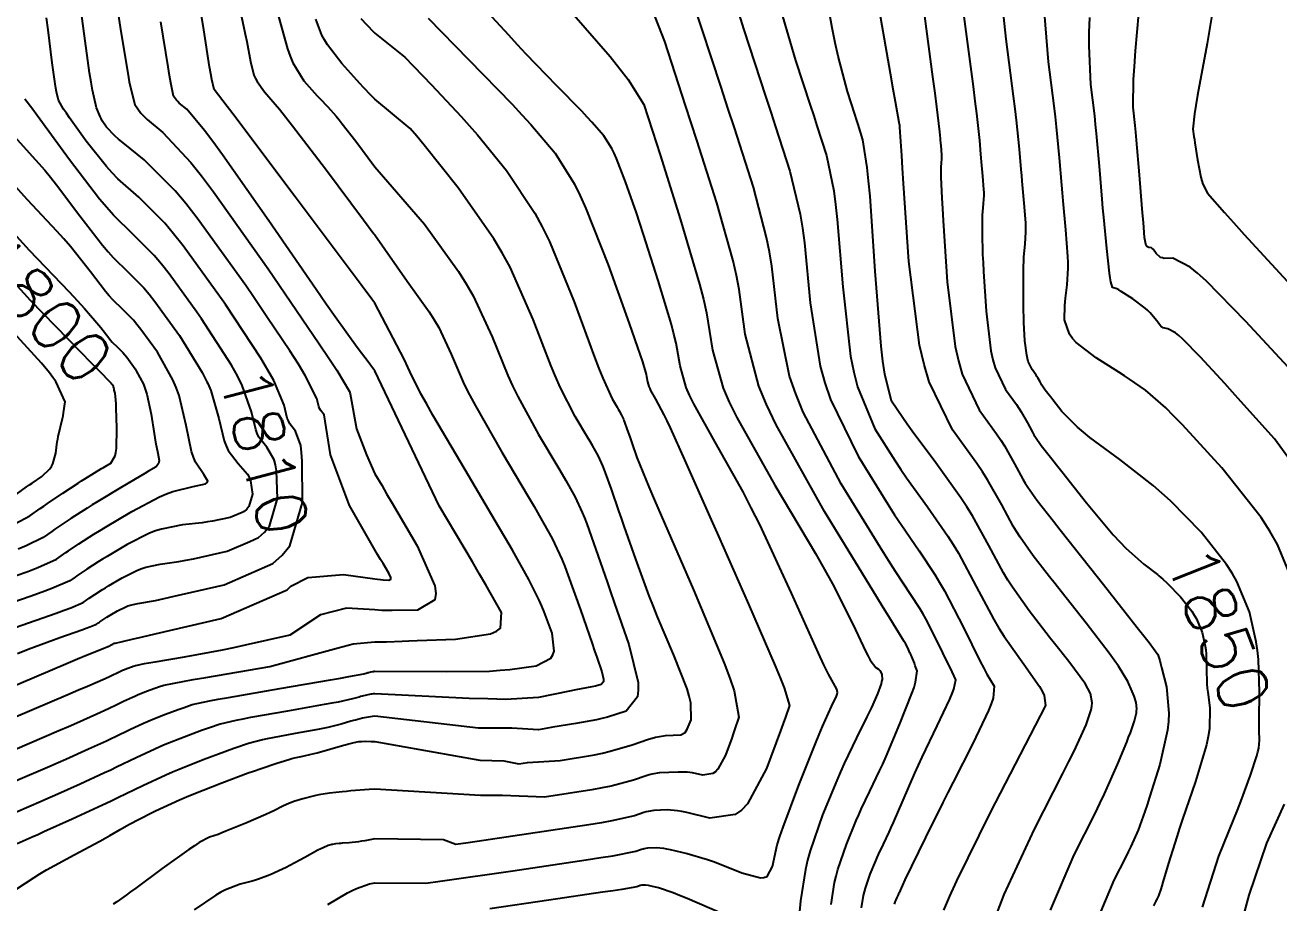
# Model space of a CAD drawing. Header units: metres. Extents: x 837476 to 838477, y 1189012 to 1191014.
# Drawn here: x 837973.4 to 838068.8, y 1189540.7 to 1189607.5 of the extents above; entities that cross this region are included whole.
import ezdxf

# ---------------------------------------------------------------- set-up
doc = ezdxf.new("R2010")
doc.units = ezdxf.units.M
doc.header["$LTSCALE"] = 0.3
doc.layers.add('COTAS 10', color=1, linetype='Continuous')
doc.layers.add('COTAS INT', color=252, linetype='Continuous')
doc.styles.get("Standard").update_dxf_attribs({"font": 'simplex.shx'})

msp = doc.modelspace()

# ---------------------------------------------------------------- linework, layer by layer
at = {"layer": 'COTAS 10'}
for points in [[(837989.424, 1189610.112), (837990.015, 1189607.41), (837990.143, 1189606.798), (837990.255, 1189606.243), (837990.531, 1189604.73), (837990.803, 1189603.687), (837990.914, 1189603.429), (837991.039, 1189603.185), (837991.618, 1189602.415), (837992.74, 1189601.101), (837993.207, 1189600.513), (837993.742, 1189599.829), (837996.242, 1189596.549), (837999.141, 1189592.677), (837999.928, 1189591.619), (838000, 1189591.522), (838002.455, 1189588.018), (838004.137, 1189585.684), (838004.518, 1189585.074), (838004.861, 1189584.478), (838005.795, 1189582.455), (838006.809, 1189580.143), (838007.204, 1189579.365), (838007.648, 1189578.527), (838009.662, 1189575.004), (838011.67, 1189571.616), (838012.109, 1189570.864), (838012.498, 1189570.192), (838013.483, 1189568.437), (838014.214, 1189566.854), (838014.442, 1189566.291), (838014.683, 1189565.674), (838015.646, 1189562.996), (838016.526, 1189560.43), (838016.714, 1189559.884), (838016.877, 1189559.409), (838017.265, 1189558.287), (838017.398, 1189557.74), (838017.401, 1189557.627), (838017.389, 1189557.531), (838017.223, 1189557.323), (838016.953, 1189557.236), (838016.875, 1189557.216), (838016.796, 1189557.197), (838016.498, 1189557.143), (838015.691, 1189556.993), (838015.291, 1189556.913), (838014.814, 1189556.818), (838012.45, 1189556.337), (838009.957, 1189556.189), (838008.586, 1189556.24), (838007.188, 1189556.256), (838000, 1189556.621), (837999.876, 1189556.607), (837999.78, 1189556.594), (837999.686, 1189556.579), (837999.372, 1189556.518), (837999.028, 1189556.433), (837998.916, 1189556.403), (837998.797, 1189556.371), (837998.306, 1189556.23), (837997.219, 1189555.992), (837996.725, 1189555.898), (837996.147, 1189555.792), (837993.359, 1189555.307), (837990.545, 1189554.81), (837989.95, 1189554.697), (837989.436, 1189554.594), (837988.243, 1189554.309), (837987.415, 1189554.027), (837987.13, 1189553.926), (837986.822, 1189553.814), (837985.505, 1189553.329), (837984.049, 1189552.753), (837983.652, 1189552.584), (837983.258, 1189552.411), (837981.855, 1189551.755), (837980.359, 1189551.032), (837979.906, 1189550.818), (837979.435, 1189550.597), (837977.594, 1189549.749), (837975.661, 1189548.879), (837975.133, 1189548.645), (837974.607, 1189548.414), (837972.734, 1189547.603)], [(838062.971, 1189540.387), (838064.202, 1189544.253), (838065.355, 1189547.077), (838065.627, 1189547.767), (838065.879, 1189548.416), (838066.616, 1189550.428), (838067.09, 1189551.899), (838067.175, 1189552.207), (838067.24, 1189552.473), (838067.311, 1189553.076), (838067.273, 1189553.835), (838067.27, 1189554.2), (838067.27, 1189554.631), (838067.299, 1189556.745), (838067.213, 1189559.233), (838067.141, 1189559.901), (838067.049, 1189560.559), (838066.54, 1189562.858), (838065.583, 1189565.148), (838065.208, 1189565.8), (838064.785, 1189566.46), (838062.858, 1189568.908), (838060.547, 1189571.276), (838060.296, 1189571.507), (838059.881, 1189571.885), (838059.204, 1189572.474), (838056.665, 1189574.433), (838054.403, 1189576.107), (838053.9, 1189576.516), (838053.45, 1189576.902), (838052.274, 1189578.1), (838051.576, 1189578.983), (838051.428, 1189579.17), (838051.3, 1189579.333), (838051.001, 1189579.714), (838050.838, 1189579.945), (838050.795, 1189580.013), (838050.753, 1189580.083), (838050.611, 1189580.347), (838050.435, 1189580.658), (838050.372, 1189580.756), (838050.303, 1189580.86), (838050.001, 1189581.278), (838049.708, 1189581.891), (838049.645, 1189582.118), (838049.589, 1189582.369), (838049.452, 1189583.48), (838049.381, 1189584.869), (838049.367, 1189585.294), (838049.355, 1189585.738), (838049.334, 1189587.49), (838049.352, 1189589.138), (838049.365, 1189589.517), (838049.382, 1189589.862), (838049.471, 1189590.828), (838049.528, 1189591.76), (838049.525, 1189592.083), (838049.514, 1189592.436), (838049.404, 1189593.945), (838049.248, 1189595.607), (838049.208, 1189596.055), (838049.17, 1189596.498), (838049.04, 1189598.055), (838048.813, 1189600.262), (838048.712, 1189601.115), (838048.595, 1189602.073), (838048.038, 1189606.405), (838047.557, 1189610.99)], [(837996.417, 1189540.583), (837997.918, 1189541.474), (837998.276, 1189541.658), (837998.609, 1189541.815), (837999.603, 1189542.157), (838000, 1189542.227), (838003.875, 1189542.202), (838004.96, 1189542.36), (838010.503, 1189543.157), (838016.082, 1189543.978), (838017.19, 1189544.151), (838018.108, 1189544.3), (838019.849, 1189544.643), (838020.297, 1189544.796), (838020.401, 1189544.827), (838020.497, 1189544.852), (838020.77, 1189544.897), (838021.422, 1189544.93), (838021.959, 1189544.867), (838022.193, 1189544.822), (838022.464, 1189544.765), (838023.751, 1189544.46), (838025.32, 1189544.002), (838025.769, 1189543.85), (838026.223, 1189543.685), (838027.915, 1189542.997), (838029.327, 1189542.608), (838029.605, 1189542.632), (838029.834, 1189542.713), (838030.253, 1189543.482), (838030.619, 1189545.125), (838030.815, 1189545.757), (838031.052, 1189546.466), (838032.247, 1189549.666), (838033.52, 1189552.834), (838033.806, 1189553.523), (838034.063, 1189554.13), (838034.75, 1189555.64), (838035.115, 1189556.438), (838035.168, 1189556.595), (838035.201, 1189556.725), (838035.146, 1189556.964), (838034.502, 1189558.122), (838034.163, 1189558.831), (838033.754, 1189559.708), (838031.694, 1189564.279), (838029.276, 1189569.488), (838028.64, 1189570.768), (838028.019, 1189571.977), (838025.9, 1189575.759), (838024.258, 1189578.669), (838023.938, 1189579.33), (838023.676, 1189579.927), (838023.219, 1189581.561), (838022.918, 1189583.301), (838022.755, 1189583.966), (838022.558, 1189584.71), (838021.561, 1189588.061), (838020.436, 1189591.566), (838020.159, 1189592.409), (838019.896, 1189593.195), (838019.073, 1189595.573), (838018.378, 1189597.336), (838018.195, 1189597.735), (838018.018, 1189598.095), (838017.415, 1189599.073), (838016.516, 1189600.101), (838016.152, 1189600.492), (838015.738, 1189600.929), (838013.829, 1189602.894), (838011.523, 1189605.284), (838010.86, 1189605.989), (838010.185, 1189606.714), (838007.659, 1189609.489)], [(838030.881, 1189608.594), (838032.011, 1189604.782), (838033.121, 1189601.397), (838033.385, 1189600.586), (838033.63, 1189599.831), (838034.356, 1189597.563), (838034.914, 1189594.869), (838035.052, 1189593.845), (838035.183, 1189592.7), (838035.599, 1189587.563), (838036.198, 1189582.305), (838036.444, 1189581.084), (838036.726, 1189579.966), (838038.036, 1189576.775), (838039.587, 1189574.328), (838040.022, 1189573.679), (838040.458, 1189573.041), (838042.05, 1189570.841), (838043.595, 1189568.619), (838044, 1189567.969), (838044.397, 1189567.303), (838045.75, 1189564.77), (838047.09, 1189562.263), (838047.478, 1189561.614), (838047.874, 1189560.983), (838049.364, 1189558.865), (838050.555, 1189557.173), (838050.762, 1189556.811), (838050.916, 1189556.495), (838051.027, 1189555.736), (838050.239, 1189554.206), (838046.82, 1189547.575), (838044.253, 1189542.388), (838043.716, 1189541.215), (838043.254, 1189540.156)], [(837972.813, 1189559.686), (837973.616, 1189560.001), (837976.043, 1189560.896), (837977.72, 1189561.478), (837978.051, 1189561.597), (837978.324, 1189561.698), (837978.826, 1189561.911), (837978.973, 1189562.018), (837979.023, 1189562.052), (837979.076, 1189562.089), (837979.297, 1189562.237), (837979.618, 1189562.442), (837979.735, 1189562.513), (837979.863, 1189562.591), (837980.425, 1189562.927), (837981.051, 1189563.24), (837981.219, 1189563.304), (837981.385, 1189563.358), (837981.968, 1189563.473), (837983.322, 1189563.723), (837983.974, 1189563.863), (837984.746, 1189564.034), (837988.536, 1189564.905), (837992.233, 1189566.516), (837992.947, 1189567.153), (837993.526, 1189567.873), (837994.498, 1189571.161), (837994.474, 1189574.323), (837994.426, 1189574.964), (837994.359, 1189575.503), (837993.967, 1189576.6), (837993.525, 1189577.166), (837993.427, 1189577.37), (837993.34, 1189577.595), (837993.115, 1189578.576), (837992.314, 1189580.455), (837991.864, 1189581.246), (837991.316, 1189582.153), (837988.628, 1189586.23), (837988.511, 1189586.407), (837985.422, 1189590.684), (837984.695, 1189591.606), (837984.022, 1189592.415), (837982.053, 1189594.391), (837980.46, 1189595.797), (837980.023, 1189596.247), (837979.589, 1189596.723), (837978.04, 1189598.66), (837976.783, 1189600.42), (837976.533, 1189600.784), (837976.325, 1189601.094), (837975.929, 1189601.771), (837975.785, 1189602.405), (837975.736, 1189602.689), (837975.683, 1189603.02), (837975.457, 1189604.607), (837975.143, 1189607.125), (837975.033, 1189608.043)], [(837972.622, 1189569.538), (837973.765, 1189570.147), (837974.549, 1189570.715), (837974.81, 1189570.897), (837975.091, 1189571.091), (837976.264, 1189571.881), (837977.423, 1189572.641), (837977.695, 1189572.816), (837977.944, 1189572.975), (837978.668, 1189573.421), (837979.215, 1189573.743), (837979.354, 1189573.825), (837979.487, 1189573.903), (837979.925, 1189574.159), (837980.238, 1189574.71), (837980.294, 1189574.975), (837980.336, 1189575.288), (837980.377, 1189576.826), (837980.326, 1189578.365), (837980.311, 1189578.678), (837980.295, 1189578.944), (837980.236, 1189579.497), (837980.183, 1189579.702), (837980.173, 1189579.748), (837980.163, 1189579.789), (837980.142, 1189579.899), (837980.126, 1189579.972), (837980.121, 1189579.991), (837980.114, 1189580.008), (837980.084, 1189580.063), (837980.054, 1189580.106), (837980.046, 1189580.115), (837980.04, 1189580.123), (837980.02, 1189580.142), (837980.001, 1189580.161), (837979.995, 1189580.168), (837979.988, 1189580.176), (837979.96, 1189580.213), (837978.997, 1189581.21), (837978.401, 1189581.823), (837977.662, 1189582.582), (837973.802, 1189586.543), (837969.659, 1189591.098)]]:
    msp.add_lwpolyline(points, dxfattribs=at)
at = {"layer": 'COTAS INT'}
for points in [[(838040.778, 1189616.082), (838042.427, 1189603.55), (838042.589, 1189602.305), (838042.721, 1189601.276), (838042.953, 1189599.365), (838042.995, 1189598.856), (838043.007, 1189598.712), (838043.021, 1189598.565), (838043.071, 1189598.022), (838043.107, 1189597.529), (838043.111, 1189597.414), (838043.112, 1189597.309), (838043.093, 1189597.004), (838043.064, 1189596.689), (838043.059, 1189596.576), (838043.054, 1189596.453), (838043.049, 1189595.914), (838043.125, 1189594.323), (838043.173, 1189593.536), (838043.232, 1189592.598), (838043.543, 1189587.959), (838044.15, 1189583.048), (838044.396, 1189581.938), (838044.676, 1189580.938), (838045.969, 1189578.228), (838047.304, 1189576.38), (838047.611, 1189575.922), (838047.889, 1189575.488), (838048.667, 1189574.117), (838049.295, 1189572.946), (838049.479, 1189572.639), (838049.668, 1189572.34), (838050.389, 1189571.319), (838051.618, 1189569.747), (838052.127, 1189569.101), (838052.71, 1189568.362), (838055.424, 1189564.929), (838058.003, 1189561.662), (838058.5, 1189561.027), (838058.903, 1189560.51), (838059.577, 1189559.616), (838059.711, 1189559.158), (838059.775, 1189558.915), (838059.85, 1189558.621), (838060.217, 1189557.14), (838060.407, 1189555.132), (838060.371, 1189554.506), (838060.296, 1189553.849), (838059.707, 1189551.225), (838058.943, 1189548.744), (838058.759, 1189548.177), (838058.585, 1189547.663), (838058.057, 1189546.24), (838057.501, 1189544.996), (838057.311, 1189544.596), (838057.104, 1189544.17), (838056.227, 1189542.428), (838055.229, 1189540.087)], [(838026.519, 1189612.072), (838028.075, 1189607.138), (838029.732, 1189602.085), (838030.126, 1189600.875), (838030.491, 1189599.748), (838031.576, 1189596.363), (838032.361, 1189593.096), (838032.537, 1189592.044), (838032.696, 1189590.928), (838033.123, 1189586.363), (838033.87, 1189581.54), (838034.231, 1189580.261), (838034.659, 1189579.006), (838036.76, 1189574.681), (838039.018, 1189571.043), (838039.544, 1189570.223), (838040.028, 1189569.484), (838041.417, 1189567.49), (838042.607, 1189565.703), (838042.965, 1189565.095), (838043.336, 1189564.438), (838044.778, 1189561.655), (838046.061, 1189559.084), (838046.331, 1189558.56), (838046.565, 1189558.117), (838047.103, 1189557.2), (838047.037, 1189556.296), (838046.89, 1189555.863), (838046.688, 1189555.351), (838045.493, 1189552.839), (838043.991, 1189549.897), (838043.596, 1189549.114), (838043.209, 1189548.343), (838041.884, 1189545.674), (838040.83, 1189543.515), (838040.614, 1189543.067), (838040.43, 1189542.684), (838040.04, 1189541.84), (838039.883, 1189541.473), (838039.846, 1189541.39), (838039.813, 1189541.316), (838039.718, 1189541.114), (838039.639, 1189540.949), (838039.615, 1189540.897), (838039.592, 1189540.842), (838039.501, 1189540.622)], [(838047.332, 1189539.963), (838047.884, 1189541.346), (838050.19, 1189546.314), (838052.345, 1189550.541), (838052.802, 1189551.457), (838053.199, 1189552.263), (838054.126, 1189554.257), (838054.501, 1189555.4), (838054.548, 1189555.669), (838054.571, 1189555.919), (838054.451, 1189556.651), (838054.026, 1189557.387), (838053.856, 1189557.639), (838053.665, 1189557.911), (838052.786, 1189559.069), (838051.702, 1189560.447), (838051.38, 1189560.859), (838051.049, 1189561.283), (838049.777, 1189562.924), (838048.498, 1189564.734), (838048.163, 1189565.266), (838047.836, 1189565.81), (838046.722, 1189567.886), (838045.458, 1189570.167), (838045.036, 1189570.842), (838044.582, 1189571.535), (838042.684, 1189574.192), (838040.888, 1189576.599), (838040.499, 1189577.134), (838040.157, 1189577.613), (838039.311, 1189578.869), (838038.793, 1189580.925), (838038.658, 1189581.908), (838038.525, 1189583.071), (838038.075, 1189588.764), (838037.67, 1189594.473), (838037.566, 1189595.645), (838037.466, 1189596.641), (838037.136, 1189598.764), (838036.768, 1189599.914), (838036.644, 1189600.297), (838036.51, 1189600.709), (838035.946, 1189602.426), (838035.243, 1189605.116), (838035.02, 1189606.14), (838034.786, 1189607.284), (838033.841, 1189612.426)], [(837971.914, 1189556.937), (837976.491, 1189558.885), (837977.388, 1189559.265), (837978.126, 1189559.576), (837979.454, 1189560.124), (837979.686, 1189560.204), (837979.731, 1189560.22), (837979.769, 1189560.234), (837979.838, 1189560.264), (837979.858, 1189560.278), (837979.872, 1189560.288), (837979.903, 1189560.309), (837979.947, 1189560.337), (837979.963, 1189560.347), (837979.981, 1189560.357), (837980.059, 1189560.404), (837980.145, 1189560.447), (837980.168, 1189560.456), (837980.191, 1189560.463), (837980.272, 1189560.479), (837981.551, 1189560.769), (837982.329, 1189560.95), (837983.292, 1189561.174), (837988.302, 1189562.345), (837993.322, 1189564.533), (837993.617, 1189564.796), (837994.895, 1189565.473), (837997.626, 1189565.701), (838000, 1189565.358), (838000.212, 1189565.331), (838000.437, 1189565.305), (838000.63, 1189565.285), (838001.07, 1189565.257), (838001.214, 1189565.341), (838001.221, 1189565.392), (838001.213, 1189565.455), (838001.069, 1189565.781), (838000.632, 1189566.516), (838000.439, 1189566.836), (838000.216, 1189567.207), (838000, 1189567.566), (837998.081, 1189570.936), (837996.64, 1189574.805), (837996.137, 1189577.837), (837995.862, 1189578.189), (837995.8, 1189578.32), (837995.744, 1189578.463), (837995.6, 1189579.09), (837994.711, 1189580.84), (837994.186, 1189581.691), (837993.539, 1189582.702), (837991.848, 1189585.22), (837990.782, 1189586.805), (837990.197, 1189587.675), (837986.496, 1189592.799), (837985.624, 1189593.904), (837984.818, 1189594.873), (837982.46, 1189597.241), (837980.846, 1189598.52), (837980.509, 1189598.803), (837980.221, 1189599.056), (837979.577, 1189599.711), (837979.262, 1189600.213), (837979.18, 1189600.369), (837979.1, 1189600.533), (837978.833, 1189601.184), (837978.525, 1189602.535), (837978.42, 1189603.14), (837978.307, 1189603.845), (837977.826, 1189607.226), (837977.329, 1189611.054)], [(838069.476, 1189581.461), (838066.265, 1189584.948), (838063.237, 1189588.042), (838062.593, 1189588.623), (838062.034, 1189589.083), (838060.719, 1189589.751), (838060.058, 1189589.739), (838059.912, 1189589.771), (838059.78, 1189589.819), (838059.437, 1189590.122), (838059.206, 1189590.437), (838059.146, 1189590.492), (838059.087, 1189590.533), (838058.887, 1189590.568), (838058.722, 1189590.652), (838058.685, 1189590.725), (838058.652, 1189590.819), (838058.564, 1189591.339), (838058.465, 1189592.468), (838058.425, 1189592.948), (838058.38, 1189593.499), (838058.172, 1189596.09), (838057.951, 1189598.742), (838057.898, 1189599.331), (838057.848, 1189599.857), (838057.698, 1189601.233), (838057.724, 1189603.353), (838057.787, 1189604.349), (838057.872, 1189605.522), (838058.38, 1189611.233)], [(837980.151, 1189610.488), (837980.685, 1189606.988), (837981.205, 1189603.832), (837981.324, 1189603.182), (837981.433, 1189602.629), (837981.734, 1189601.441), (837982.204, 1189600.777), (837982.419, 1189600.555), (837982.67, 1189600.315), (837983.881, 1189599.311), (837985.991, 1189597.043), (837986.808, 1189596.008), (837987.725, 1189594.795), (837991.882, 1189588.944), (837995.763, 1189583.25), (837996.507, 1189582.137), (837997.108, 1189581.225), (837998.086, 1189579.604), (837998.126, 1189579.433), (837998.612, 1189576.778), (837999.37, 1189574.805), (838000, 1189573.353), (838000.523, 1189572.475), (838000.899, 1189571.839), (838001.322, 1189571.122), (838003.23, 1189567.872), (838004.575, 1189564.828), (838004.642, 1189564.242), (838004.577, 1189563.767), (838003.238, 1189562.979), (838001.328, 1189562.948), (838000.903, 1189562.95), (838000.523, 1189562.957), (838000, 1189562.991), (837997.853, 1189563.121), (837995.856, 1189562.632), (837993.536, 1189561.066), (837990.133, 1189560.304), (837989.248, 1189560.119), (837988.388, 1189559.944), (837985.487, 1189559.408), (837983.256, 1189559.026), (837982.818, 1189558.949), (837982.457, 1189558.884), (837981.803, 1189558.755), (837981.622, 1189558.693), (837981.56, 1189558.671), (837981.492, 1189558.647), (837981.204, 1189558.541), (837980.886, 1189558.415), (837980.799, 1189558.378), (837980.713, 1189558.34), (837980.406, 1189558.196), (837980.079, 1189558.038), (837979.979, 1189557.991), (837979.876, 1189557.943), (837979.474, 1189557.758), (837978.15, 1189557.183), (837977.467, 1189556.889), (837976.646, 1189556.538), (837972.536, 1189554.782)], [(837972.668, 1189549.996), (837975.287, 1189551.122), (837975.911, 1189551.393), (837976.491, 1189551.647), (837978.221, 1189552.418), (837979.582, 1189553.046), (837979.93, 1189553.209), (837980.266, 1189553.368), (837981.372, 1189553.902), (837982.41, 1189554.388), (837982.701, 1189554.515), (837982.995, 1189554.64), (837984.072, 1189555.066), (837985.045, 1189555.425), (837985.274, 1189555.507), (837985.484, 1189555.582), (837986.097, 1189555.791), (837987.423, 1189556.077), (837988.084, 1189556.201), (837988.872, 1189556.343), (837992.779, 1189557.02), (837996.64, 1189557.68), (837997.4, 1189557.813), (837998.025, 1189557.924), (837999.166, 1189558.144), (837999.408, 1189558.213), (837999.466, 1189558.229), (837999.522, 1189558.244), (837999.691, 1189558.286), (837999.846, 1189558.316), (837999.891, 1189558.323), (837999.939, 1189558.33), (838000, 1189558.337), (838005.438, 1189558.323), (838008.734, 1189558.338), (838009.542, 1189558.402), (838010.275, 1189558.47), (838012.284, 1189558.752), (838013.39, 1189559.321), (838013.553, 1189559.57), (838013.653, 1189559.858), (838013.499, 1189561.232), (838012.886, 1189562.851), (838012.698, 1189563.294), (838012.501, 1189563.735), (838011.722, 1189565.312), (838010.471, 1189567.541), (838009.977, 1189568.395), (838009.418, 1189569.35), (838006.868, 1189573.653), (838004.419, 1189577.824), (838003.924, 1189578.696), (838003.509, 1189579.446), (838002.671, 1189581.132), (838002.241, 1189582.064), (838000, 1189586.344), (837999.779, 1189586.642), (837998.963, 1189587.735), (837998.049, 1189588.956), (837993.936, 1189594.433), (837990.101, 1189599.525), (837989.363, 1189600.503), (837988.764, 1189601.295), (837987.77, 1189602.596), (837987.6, 1189603.339), (837987.522, 1189603.779), (837987.43, 1189604.32), (837986.986, 1189607.121), (837986.474, 1189610.276)], [(838034.704, 1189540.593), (838034.967, 1189542.261), (838035.085, 1189542.749), (838035.221, 1189543.248), (838035.874, 1189545.144), (838036.622, 1189546.967), (838036.818, 1189547.42), (838037.01, 1189547.851), (838037.664, 1189549.219), (838038.394, 1189550.745), (838038.634, 1189551.275), (838038.89, 1189551.851), (838039.951, 1189554.32), (838040.86, 1189556.627), (838041.021, 1189557.102), (838041.143, 1189557.505), (838041.254, 1189558.367), (838041.114, 1189558.743), (838041.078, 1189558.84), (838041.042, 1189558.934), (838040.92, 1189559.248), (838040.791, 1189559.558), (838040.75, 1189559.65), (838040.707, 1189559.745), (838040.535, 1189560.107), (838040.363, 1189560.442), (838040.32, 1189560.519), (838040.279, 1189560.589), (838040.149, 1189560.787), (838039.167, 1189562.369), (838038.59, 1189563.312), (838037.879, 1189564.474), (838034.209, 1189570.492), (838030.524, 1189577.088), (838029.804, 1189578.613), (838029.215, 1189580.009), (838028.171, 1189583.962), (838027.722, 1189587.383), (838027.508, 1189588.442), (838027.255, 1189589.551), (838026.015, 1189593.962), (838024.499, 1189598.721), (838024.071, 1189600.049), (838023.64, 1189601.382), (838022.054, 1189606.235), (838020.363, 1189610.607)], [(838051.412, 1189540.157), (838053.209, 1189544.371), (838054.788, 1189547.506), (838055.159, 1189548.272), (838055.502, 1189548.994), (838056.503, 1189551.231), (838057.196, 1189552.928), (838057.346, 1189553.308), (838057.476, 1189553.65), (838057.794, 1189554.562), (838057.931, 1189555.175), (838057.949, 1189555.329), (838057.957, 1189555.475), (838057.913, 1189555.945), (838057.754, 1189556.447), (838057.691, 1189556.614), (838057.619, 1189556.793), (838057.289, 1189557.542), (838056.566, 1189558.729), (838056.247, 1189559.185), (838055.876, 1189559.696), (838054.105, 1189561.999), (838052.206, 1189564.404), (838051.754, 1189564.98), (838051.334, 1189565.515), (838050.083, 1189567.121), (838049.083, 1189568.537), (838048.821, 1189568.953), (838048.565, 1189569.378), (838047.694, 1189571.001), (838046.616, 1189572.903), (838046.23, 1189573.505), (838045.805, 1189574.14), (838043.954, 1189576.703), (838042.167, 1189580.355), (838041.783, 1189581.677), (838041.447, 1189583.133), (838040.636, 1189589.511), (838040.23, 1189595.434), (838040.15, 1189596.603), (838040.084, 1189597.568), (838039.964, 1189599.352), (838039.94, 1189599.72), (838039.934, 1189599.793), (838039.929, 1189599.853), (838039.917, 1189599.964), (838039.906, 1189599.998), (838039.902, 1189600.009), (838039.898, 1189600.021), (838039.882, 1189600.071), (838039.605, 1189601.638), (838039.436, 1189602.606), (838039.228, 1189603.806), (838038.146, 1189610.071)], [(838064.055, 1189610.537), (838063.318, 1189606.075), (838062.587, 1189602.153), (838062.453, 1189601.379), (838062.348, 1189600.74), (838062.218, 1189599.559), (838062.312, 1189599.022), (838062.349, 1189598.79), (838062.391, 1189598.52), (838062.583, 1189597.243), (838062.835, 1189595.929), (838062.914, 1189595.637), (838062.998, 1189595.376), (838063.335, 1189594.692), (838064.626, 1189593.226), (838065.31, 1189592.471), (838066.137, 1189591.566), (838070.304, 1189587.039)], [(838014.105, 1189609.48), (838017.891, 1189605.101), (838018.645, 1189604.168), (838019.272, 1189603.357), (838020.474, 1189601.439), (838021.123, 1189599.423), (838021.401, 1189598.55), (838021.722, 1189597.541), (838023.235, 1189592.761), (838024.702, 1189587.779), (838024.994, 1189586.642), (838025.235, 1189585.61), (838025.695, 1189582.761), (838026.504, 1189579.871), (838026.967, 1189578.814), (838027.533, 1189577.646), (838030.438, 1189572.496), (838033.53, 1189567.289), (838034.214, 1189566.084), (838034.823, 1189564.981), (838036.4, 1189561.855), (838037.324, 1189559.863), (838037.522, 1189559.477), (838037.693, 1189559.162), (838038.103, 1189558.619), (838038.321, 1189558.495), (838038.373, 1189558.444), (838038.42, 1189558.386), (838038.561, 1189558.118), (838038.583, 1189557.696), (838038.556, 1189557.541), (838038.515, 1189557.37), (838038.247, 1189556.617), (838037.78, 1189555.58), (838037.613, 1189555.231), (838037.431, 1189554.855), (838036.637, 1189553.272), (838035.695, 1189551.302), (838035.419, 1189550.682), (838035.137, 1189550.03), (838034.06, 1189547.405), (838033.121, 1189544.675), (838032.924, 1189543.957), (838032.755, 1189543.254), (838032.376, 1189540.854), (838032.212, 1189538.97)], [(838037.032, 1189540.332), (838037.18, 1189541.267), (838037.245, 1189541.54), (838037.322, 1189541.82), (838037.688, 1189542.883), (838038.107, 1189543.905), (838038.217, 1189544.159), (838038.324, 1189544.4), (838038.691, 1189545.167), (838039.133, 1189546.099), (838039.288, 1189546.445), (838039.457, 1189546.829), (838040.185, 1189548.53), (838041.082, 1189550.582), (838041.358, 1189551.186), (838041.645, 1189551.806), (838042.782, 1189554.176), (838043.737, 1189556.217), (838043.91, 1189556.629), (838044.044, 1189556.976), (838044.196, 1189557.676), (838043.92, 1189558.282), (838043.783, 1189558.569), (838043.62, 1189558.908), (838042.813, 1189560.562), (838041.907, 1189562.322), (838041.682, 1189562.727), (838041.467, 1189563.097), (838040.783, 1189564.139), (838039.597, 1189565.927), (838039.067, 1189566.768), (838038.449, 1189567.759), (838035.485, 1189572.586), (838032.591, 1189578.047), (838032.018, 1189579.437), (838031.542, 1189580.774), (838030.647, 1189585.162), (838030.209, 1189589.155), (838030.023, 1189590.243), (838029.808, 1189591.324), (838028.796, 1189595.162), (838027.353, 1189599.665), (838026.867, 1189601.164), (838026.344, 1189602.772), (838024.14, 1189609.494)], [(838070.143, 1189564.433), (838068.659, 1189567.984), (838068.077, 1189568.995), (838067.421, 1189570.019), (838064.433, 1189573.816), (838061.433, 1189577.08), (838060.768, 1189577.767), (838060.176, 1189578.36), (838058.64, 1189579.718), (838057.416, 1189580.548), (838057.02, 1189580.808), (838056.6, 1189581.081), (838054.878, 1189582.175), (838053.365, 1189583.337), (838053.076, 1189583.653), (838052.843, 1189583.966), (838052.473, 1189585.074), (838052.5, 1189586.146), (838052.518, 1189586.437), (838052.54, 1189586.724), (838052.659, 1189587.74), (838052.736, 1189588.985), (838052.732, 1189589.418), (838052.717, 1189589.889), (838052.57, 1189591.906), (838052.362, 1189594.128), (838052.309, 1189594.727), (838052.257, 1189595.319), (838052.084, 1189597.4), (838051.859, 1189599.755), (838051.774, 1189600.52), (838051.68, 1189601.334), (838051.258, 1189604.681), (838050.946, 1189608.445)], [(837972.602, 1189552.389), (837975.966, 1189553.83), (837976.689, 1189554.141), (837977.32, 1189554.415), (837978.847, 1189555.088), (837979.729, 1189555.494), (837979.955, 1189555.6), (837980.172, 1189555.703), (837980.889, 1189556.049), (837981.561, 1189556.364), (837981.75, 1189556.447), (837981.94, 1189556.527), (837982.638, 1189556.804), (837983.269, 1189557.036), (837983.417, 1189557.089), (837983.553, 1189557.138), (837983.95, 1189557.273), (837985.383, 1189557.555), (837986.173, 1189557.697), (837987.133, 1189557.866), (837992.02, 1189558.703), (837997.204, 1189560.113), (837998.36, 1189560.424), (838000, 1189560.571), (838000.14, 1189560.564), (838000.238, 1189560.563), (838000.351, 1189560.564), (838000.881, 1189560.574), (838002.069, 1189560.617), (838002.596, 1189560.638), (838003.21, 1189560.663), (838006.144, 1189560.784), (838008.807, 1189561.18), (838009.25, 1189561.379), (838009.565, 1189561.615), (838009.639, 1189562.789), (838008.452, 1189564.9), (838007.971, 1189565.728), (838007.425, 1189566.662), (838004.905, 1189570.912), (838000, 1189581.186), (837999.927, 1189581.284), (837999.755, 1189581.515), (837999.559, 1189581.776), (837998.661, 1189582.971), (837996.991, 1189585.294), (837996.31, 1189586.266), (837995.533, 1189587.379), (837991.934, 1189592.588), (837988.409, 1189597.625), (837987.679, 1189598.631), (837987.055, 1189599.468), (837985.688, 1189601.085), (837985.126, 1189601.551), (837985.009, 1189601.662), (837984.91, 1189601.765), (837984.692, 1189602.073), (837984.478, 1189603.097), (837984.382, 1189603.652), (837984.269, 1189604.324), (837983.725, 1189607.731)], [(837972.773, 1189541.774), (837974.075, 1189542.653), (837974.527, 1189542.927), (837975.017, 1189543.214), (837977.116, 1189544.362), (837979.087, 1189545.408), (837979.496, 1189545.631), (837979.847, 1189545.824), (837980.624, 1189546.282), (837981.277, 1189546.664), (837981.549, 1189546.81), (837981.861, 1189546.973), (837983.319, 1189547.706), (837985.139, 1189548.55), (837985.679, 1189548.783), (837986.235, 1189549.016), (837988.373, 1189549.855), (837990.374, 1189550.593), (837990.844, 1189550.762), (837991.277, 1189550.916), (837992.537, 1189551.345), (837993.461, 1189551.628), (837993.684, 1189551.689), (837993.891, 1189551.744), (837994.519, 1189551.881), (837995.16, 1189552.016), (837995.376, 1189552.069), (837995.608, 1189552.129), (837996.586, 1189552.403), (837997.53, 1189552.675), (837997.742, 1189552.735), (837997.932, 1189552.787), (837998.439, 1189552.916), (837998.796, 1189552.98), (837998.892, 1189552.991), (837998.986, 1189552.999), (837999.314, 1189553.003), (837999.711, 1189552.992), (837999.848, 1189552.99), (837999.998, 1189552.99), (838000, 1189552.99), (838007.976, 1189551.565), (838009.805, 1189551.514), (838010.953, 1189551.283), (838011.627, 1189551.394), (838014.1, 1189551.548), (838016.711, 1189551.984), (838017.329, 1189552.112), (838017.9, 1189552.243), (838019.585, 1189552.741), (838020.816, 1189553.162), (838021.102, 1189553.245), (838021.364, 1189553.314), (838022.113, 1189553.439), (838023.285, 1189553.497), (838023.601, 1189553.682), (838023.686, 1189553.793), (838023.77, 1189553.929), (838024.062, 1189554.638), (838024.033, 1189555.924), (838023.915, 1189556.424), (838023.75, 1189556.987), (838022.752, 1189559.543), (838021.51, 1189562.47), (838021.19, 1189563.267), (838020.88, 1189564.059), (838019.845, 1189566.869), (838018.973, 1189569.371), (838018.766, 1189569.969), (838018.573, 1189570.525), (838018, 1189572.187), (838017.557, 1189573.418), (838017.446, 1189573.701), (838017.341, 1189573.96), (838017.006, 1189574.687), (838016.553, 1189575.494), (838016.374, 1189575.802), (838016.173, 1189576.148), (838015.25, 1189577.704), (838014.105, 1189579.933), (838013.763, 1189580.702), (838013.41, 1189581.537), (838012.042, 1189585.103), (838010.292, 1189589.067), (838009.697, 1189590.154), (838009.054, 1189591.236), (838006.335, 1189595.103), (838003.745, 1189598.341), (838003.184, 1189599.027), (838002.691, 1189599.621), (838000, 1189601.848), (837999.752, 1189602.097), (837999.115, 1189602.756), (837998.882, 1189603.009), (837998.625, 1189603.293), (837997.491, 1189604.571), (837996.4, 1189605.986), (837996.169, 1189606.357), (837995.969, 1189606.718), (837995.506, 1189607.943)], [(837992.663, 1189608.145), (837993.345, 1189605.683), (837993.552, 1189605.126), (837993.766, 1189604.624), (837994.603, 1189603.258), (837995.421, 1189602.338), (837995.623, 1189602.117), (837995.814, 1189601.91), (837996.415, 1189601.281), (837997.066, 1189600.554), (837997.288, 1189600.285), (837997.528, 1189599.987), (837998.547, 1189598.666), (838000, 1189596.712), (838003.779, 1189592.34), (838006.368, 1189588.749), (838006.953, 1189587.809), (838007.482, 1189586.892), (838008.918, 1189583.779), (838010.109, 1189580.84), (838010.483, 1189580.033), (838010.876, 1189579.23), (838012.456, 1189576.354), (838013.921, 1189573.882), (838014.242, 1189573.333), (838014.526, 1189572.843), (838015.244, 1189571.562), (838015.777, 1189570.407), (838015.944, 1189569.996), (838016.12, 1189569.546), (838016.823, 1189567.592), (838017.668, 1189565.137), (838017.933, 1189564.372), (838018.212, 1189563.569), (838019.329, 1189560.36), (838020.029, 1189557.483), (838020.044, 1189556.89), (838019.981, 1189556.385), (838019.11, 1189555.296), (838017.688, 1189554.837), (838017.278, 1189554.73), (838016.862, 1189554.631), (838015.299, 1189554.346), (838013.545, 1189554.066), (838013.008, 1189553.971), (838012.448, 1189553.869), (838010.414, 1189554.004), (838007.875, 1189554.004), (838000, 1189554.906), (837999.812, 1189554.885), (837999.668, 1189554.865), (837999.527, 1189554.843), (837999.054, 1189554.751), (837998.535, 1189554.622), (837998.366, 1189554.577), (837998.186, 1189554.528), (837997.446, 1189554.317), (837996.414, 1189554.061), (837996.051, 1189553.984), (837995.654, 1189553.904), (837993.939, 1189553.594), (837992.218, 1189553.277), (837991.817, 1189553.193), (837991.449, 1189553.111), (837990.39, 1189552.827), (837989.346, 1189552.471), (837988.987, 1189552.344), (837988.598, 1189552.203), (837986.939, 1189551.592), (837985.104, 1189550.866), (837984.604, 1189550.653), (837984.106, 1189550.435), (837982.339, 1189549.608), (837980.453, 1189548.697), (837979.881, 1189548.427), (837979.288, 1189548.148), (837976.967, 1189547.079), (837974.831, 1189546.111), (837974.355, 1189545.897), (837973.928, 1189545.706), (837972.8, 1189545.21)], [(837998.932, 1189607.998), (837999.884, 1189606.992), (838000, 1189606.874), (838002.273, 1189605.044), (838004.305, 1189602.94), (838006.564, 1189600.54), (838007.185, 1189599.841), (838007.805, 1189599.128), (838010.028, 1189596.426), (838012.162, 1189593.19), (838012.725, 1189592.139), (838013.276, 1189591.022), (838015.166, 1189586.426), (838016.71, 1189582.234), (838017.042, 1189581.37), (838017.334, 1189580.635), (838018.044, 1189579.055), (838018.424, 1189578.414), (838018.507, 1189578.272), (838018.581, 1189578.144), (838018.767, 1189577.812), (838018.905, 1189577.513), (838018.949, 1189577.406), (838018.994, 1189577.29), (838019.176, 1189576.783), (838019.412, 1189576.098), (838019.492, 1189575.869), (838019.577, 1189575.623), (838019.936, 1189574.593), (838020.839, 1189572.355), (838021.268, 1189571.348), (838021.774, 1189570.172), (838024.246, 1189564.528), (838026.585, 1189558.939), (838027.008, 1189557.799), (838027.333, 1189556.835), (838027.693, 1189554.826), (838027.368, 1189553.864), (838027.262, 1189553.561), (838027.149, 1189553.241), (838026.678, 1189551.951), (838026.099, 1189550.87), (838025.917, 1189550.682), (838025.725, 1189550.541), (838024.954, 1189550.436), (838024.159, 1189550.598), (838023.952, 1189550.626), (838023.752, 1189550.647), (838023.076, 1189550.662), (838021.665, 1189550.592), (838021.075, 1189550.493), (838020.868, 1189550.439), (838020.643, 1189550.374), (838019.673, 1189550.041), (838017.97, 1189549.595), (838017.282, 1189549.458), (838016.501, 1189549.316), (838012.901, 1189548.751), (838009.703, 1189548.872), (838008.027, 1189548.873), (838000, 1189549.357), (837999.558, 1189549.328), (837998.17, 1189549.222), (837997.834, 1189549.192), (837997.519, 1189549.162), (837996.554, 1189549.05), (837995.739, 1189548.918), (837995.518, 1189548.874), (837995.299, 1189548.828), (837994.527, 1189548.635), (837993.832, 1189548.417), (837993.663, 1189548.355), (837993.503, 1189548.293), (837993.009, 1189548.06), (837992.315, 1189547.719), (837992.028, 1189547.589), (837991.702, 1189547.443), (837990.183, 1189546.784), (837988.674, 1189546.157), (837988.353, 1189546.03), (837988.074, 1189545.924), (837987.419, 1189545.71), (837986.637, 1189545.294), (837986.279, 1189545.06), (837985.859, 1189544.775), (837983.831, 1189543.319), (837981.823, 1189541.841), (837981.415, 1189541.542), (837981.072, 1189541.291), (837980.37, 1189540.786), (837980.102, 1189540.609)], [(838004.057, 1189608.009), (838007.137, 1189604.873), (838010.437, 1189601.459), (838011.186, 1189600.656), (838011.865, 1189599.914), (838013.721, 1189597.75), (838015.186, 1189595.374), (838015.618, 1189594.5), (838016.06, 1189593.531), (838017.75, 1189589.25), (838019.222, 1189585.139), (838019.527, 1189584.277), (838019.788, 1189583.536), (838020.36, 1189581.86), (838020.59, 1189581.087), (838020.636, 1189580.915), (838020.673, 1189580.762), (838020.743, 1189580.36), (838020.848, 1189579.983), (838020.909, 1189579.845), (838020.983, 1189579.693), (838021.361, 1189579.021), (838021.984, 1189577.847), (838022.212, 1189577.378), (838022.463, 1189576.847), (838023.57, 1189574.407), (838025.083, 1189570.991), (838025.591, 1189569.844), (838026.136, 1189568.61), (838028.426, 1189563.427), (838030.451, 1189558.748), (838030.83, 1189557.831), (838031.13, 1189557.079), (838031.555, 1189555.731), (838031.231, 1189554.828), (838031.058, 1189554.356), (838030.849, 1189553.789), (838029.795, 1189550.938), (838028.352, 1189548.243), (838027.897, 1189547.774), (838027.42, 1189547.424), (838025.496, 1189547.161), (838023.735, 1189547.575), (838023.358, 1189547.652), (838023.03, 1189547.713), (838022.249, 1189547.796), (838021.217, 1189547.744), (838020.786, 1189547.672), (838020.635, 1189547.633), (838020.47, 1189547.585), (838019.761, 1189547.342), (838018.039, 1189546.948), (838017.236, 1189546.805), (838016.292, 1189546.647), (838011.702, 1189545.954), (838007.107, 1189545.287), (838006.158, 1189545.145), (838005.234, 1189545.519), (838000, 1189545.578), (837999.236, 1189545.438), (837998.991, 1189545.399), (837998.762, 1189545.365), (837998.057, 1189545.289), (837997.525, 1189545.249), (837997.404, 1189545.239), (837997.295, 1189545.229), (837996.998, 1189545.197), (837996.78, 1189545.161), (837996.721, 1189545.15), (837996.662, 1189545.137), (837996.456, 1189545.086), (837996.058, 1189544.91), (837995.88, 1189544.819), (837995.671, 1189544.711), (837994.669, 1189544.166), (837993.537, 1189543.561), (837993.247, 1189543.414), (837992.966, 1189543.275), (837992.037, 1189542.849), (837991.16, 1189542.514), (837990.913, 1189542.433), (837990.664, 1189542.357), (837989.748, 1189542.127), (837988.649, 1189541.708), (837988.285, 1189541.513), (837987.894, 1189541.285), (837986.263, 1189540.178)], [(838044.818, 1189608.129), (838045.511, 1189602.811), (838045.65, 1189601.71), (838045.767, 1189600.769), (838045.996, 1189598.71), (838046.082, 1189597.677), (838046.108, 1189597.383), (838046.135, 1189597.086), (838046.238, 1189595.984), (838046.31, 1189594.983), (838046.318, 1189594.749), (838046.32, 1189594.534), (838046.282, 1189593.916), (838046.223, 1189593.276), (838046.212, 1189593.047), (838046.203, 1189592.795), (838046.191, 1189591.702), (838046.24, 1189590.031), (838046.27, 1189589.415), (838046.307, 1189588.733), (838046.497, 1189585.72), (838046.869, 1189582.708), (838047.02, 1189582.028), (838047.192, 1189581.414), (838047.985, 1189579.753), (838048.804, 1189578.62), (838048.991, 1189578.339), (838049.162, 1189578.073), (838049.639, 1189577.232), (838050.024, 1189576.515), (838050.137, 1189576.326), (838050.253, 1189576.143), (838050.695, 1189575.517), (838051.504, 1189574.483), (838051.851, 1189574.042), (838052.252, 1189573.534), (838054.144, 1189571.142), (838056.175, 1189568.705), (838056.664, 1189568.17), (838057.121, 1189567.695), (838058.502, 1189566.481), (838059.529, 1189565.689), (838059.642, 1189565.601), (838059.946, 1189565.337), (838060.245, 1189565.063), (838061.283, 1189564), (838062.149, 1189562.901), (838062.338, 1189562.604), (838062.507, 1189562.312), (838062.937, 1189561.283), (838063.165, 1189560.251), (838063.207, 1189559.955), (838063.239, 1189559.656), (838063.278, 1189558.538), (838063.303, 1189557.381), (838063.327, 1189557.055), (838063.358, 1189556.728), (838063.528, 1189555.561), (838063.532, 1189555.53), (838063.498, 1189553.939), (838063.397, 1189553.363), (838063.258, 1189552.73), (838062.426, 1189549.955), (838061.451, 1189547.08), (838061.22, 1189546.383), (838061.007, 1189545.729), (838060.382, 1189543.725), (838059.952, 1189542.297), (838059.862, 1189542.006), (838059.785, 1189541.76), (838059.611, 1189541.248), (838059.5, 1189540.999), (838059.462, 1189540.919), (838059.421, 1189540.834), (838059.245, 1189540.486)], [(838070.958, 1189572.572), (838068.441, 1189576.008), (838065.874, 1189578.863), (838065.246, 1189579.557), (838064.654, 1189580.21), (838062.813, 1189582.222), (838061.453, 1189583.611), (838061.164, 1189583.872), (838060.913, 1189584.079), (838060.323, 1189584.378), (838059.983, 1189584.445), (838059.89, 1189584.506), (838059.797, 1189584.584), (838059.467, 1189585.017), (838058.991, 1189585.602), (838058.807, 1189585.777), (838058.6, 1189585.957), (838057.665, 1189586.65), (838056.77, 1189587.229), (838056.588, 1189587.336), (838056.436, 1189587.42), (838056.124, 1189587.534), (838055.98, 1189587.965), (838055.933, 1189588.249), (838055.883, 1189588.605), (838055.676, 1189590.489), (838055.454, 1189592.878), (838055.394, 1189593.554), (838055.335, 1189594.235), (838055.128, 1189596.745), (838054.905, 1189599.249), (838054.836, 1189599.926), (838054.764, 1189600.596), (838054.478, 1189602.957), (838054.335, 1189605.899), (838054.354, 1189606.935), (838054.398, 1189608.068)], [(837972.632, 1189561.668), (837975.755, 1189562.752), (837976.371, 1189562.974), (837976.879, 1189563.162), (837977.814, 1189563.558), (837978.089, 1189563.757), (837978.18, 1189563.821), (837978.279, 1189563.889), (837978.69, 1189564.166), (837979.29, 1189564.547), (837979.506, 1189564.68), (837979.745, 1189564.825), (837980.792, 1189565.449), (837981.957, 1189566.033), (837982.27, 1189566.152), (837982.58, 1189566.254), (837983.665, 1189566.467), (837985.093, 1189566.677), (837985.618, 1189566.776), (837986.2, 1189566.893), (837988.77, 1189567.465), (837990.486, 1189568.213), (837991.145, 1189568.5), (837991.603, 1189568.909), (837991.975, 1189569.371), (837992.599, 1189571.482), (837992.512, 1189573.574), (837992.435, 1189574.024), (837992.336, 1189574.418), (837991.788, 1189575.373), (837991.187, 1189576.143), (837991.054, 1189576.421), (837990.936, 1189576.726), (837990.629, 1189578.062), (837989.917, 1189580.07), (837989.543, 1189580.8), (837989.092, 1189581.605), (837986.826, 1189585.138), (837986.456, 1189585.651), (837984.349, 1189588.568), (837983.765, 1189589.308), (837983.226, 1189589.957), (837981.647, 1189591.541), (837980.115, 1189593.018), (837979.605, 1189593.599), (837979.057, 1189594.254), (837976.772, 1189597.24), (837974.712, 1189600.06), (837974.308, 1189600.61), (837973.975, 1189601.06), (837973.372, 1189601.85)], [(837972.357, 1189599.257), (837973.48, 1189598.023), (837974.897, 1189596.44), (837975.331, 1189595.913), (837975.783, 1189595.347), (837977.569, 1189592.984), (837979.29, 1189590.734), (837979.702, 1189590.241), (837980.086, 1189589.804), (837981.24, 1189588.692), (837982.429, 1189587.498), (837982.835, 1189587.01), (837983.275, 1189586.452), (837985.14, 1189583.869), (837986.868, 1189581.056), (837987.221, 1189580.354), (837987.284, 1189580.215), (837987.52, 1189579.686), (837988.143, 1189577.548), (837988.532, 1189575.858), (837988.682, 1189575.471), (837988.85, 1189575.12), (837989.61, 1189574.145), (837990.313, 1189573.333), (837990.445, 1189573.084), (837990.549, 1189572.825), (837990.7, 1189571.804), (837990.423, 1189570.869), (837990.259, 1189570.664), (837990.056, 1189570.483), (837989.899, 1189570.415), (837989.004, 1189570.025), (837987.654, 1189569.753), (837987.263, 1189569.689), (837986.864, 1189569.631), (837985.362, 1189569.461), (837983.774, 1189569.149), (837983.321, 1189569.001), (837982.863, 1189568.826), (837981.158, 1189567.972), (837979.627, 1189567.059), (837979.278, 1189566.846), (837978.961, 1189566.652), (837978.084, 1189566.095), (837977.482, 1189565.69), (837977.338, 1189565.59), (837977.204, 1189565.497), (837976.802, 1189565.205), (837975.434, 1189564.626), (837974.691, 1189564.351), (837973.79, 1189564.026), (837969.221, 1189562.44)], [(837972.711, 1189565.603), (837973.609, 1189565.932), (837974.356, 1189566.215), (837975.79, 1189566.852), (837976.319, 1189567.236), (837976.495, 1189567.359), (837976.685, 1189567.49), (837977.477, 1189568.024), (837978.632, 1189568.757), (837979.049, 1189569.013), (837979.509, 1189569.292), (837981.525, 1189570.495), (837983.632, 1189571.607), (837984.151, 1189571.83), (837984.64, 1189572.015), (837986.173, 1189572.376), (837987.116, 1189572.59), (837987.235, 1189572.683), (837987.292, 1189572.79), (837986.983, 1189573.298), (837986.346, 1189574.238), (837986.196, 1189574.617), (837986.058, 1189575.048), (837985.658, 1189577.034), (837985.122, 1189579.301), (837984.9, 1189579.909), (837984.645, 1189580.508), (837983.455, 1189582.601), (837982.201, 1189584.337), (837981.906, 1189584.711), (837981.633, 1189585.04), (837980.834, 1189585.842), (837980.058, 1189586.589), (837979.8, 1189586.883), (837979.523, 1189587.215), (837978.366, 1189588.727), (837976.855, 1189590.635), (837976.354, 1189591.216), (837975.818, 1189591.821), (837973.587, 1189594.197), (837971.458, 1189596.538)], [(837970.559, 1189593.818), (837973.695, 1189590.37), (837976.74, 1189587.202), (837977.377, 1189586.52), (837977.926, 1189585.922), (837979.163, 1189584.47), (837979.756, 1189583.695), (837979.897, 1189583.526), (837980.03, 1189583.375), (837980.427, 1189582.992), (837980.836, 1189582.581), (837980.976, 1189582.413), (837981.127, 1189582.221), (837981.77, 1189581.332), (837981.85, 1189581.184), (837982.392, 1189580.168), (837982.531, 1189579.802), (837982.655, 1189579.418), (837982.982, 1189577.877), (837983.203, 1189576.412), (837983.26, 1189576.077), (837983.315, 1189575.771), (837983.499, 1189574.922), (837983.584, 1189574.368), (837983.576, 1189574.248), (837983.556, 1189574.143), (837983.369, 1189573.888), (837982.784, 1189573.544), (837982.512, 1189573.384), (837982.192, 1189573.195), (837980.64, 1189572.279), (837978.928, 1189571.253), (837978.508, 1189570.995), (837978.111, 1189570.748), (837976.871, 1189569.952), (837975.888, 1189569.29), (837975.653, 1189569.128), (837975.434, 1189568.975), (837974.777, 1189568.499), (837973.489, 1189567.876), (837972.871, 1189567.631)], [(837972.753, 1189571.794), (837973.512, 1189572.354), (837973.72, 1189572.502), (837973.927, 1189572.648), (837974.667, 1189573.153), (837975.276, 1189573.721), (837975.4, 1189573.907), (837975.505, 1189574.106), (837975.725, 1189574.929), (837975.837, 1189575.779), (837975.874, 1189575.994), (837975.914, 1189576.202), (837976.245, 1189577.561), (837976.285, 1189577.769), (837976.322, 1189577.985), (837976.435, 1189578.839), (837975.726, 1189580.377), (837975.507, 1189580.673), (837975.246, 1189581.024), (837974.641, 1189581.769), (837971.431, 1189585.259)], [(838066.189, 1189540.073), (838066.513, 1189541.306), (838067.853, 1189545.243), (838069.2, 1189548.208)], [(838026.41, 1189539.892), (838023.751, 1189541.038), (838023.189, 1189541.271), (838022.702, 1189541.466), (838021.57, 1189541.867), (838021.031, 1189541.994), (838020.918, 1189542.018), (838020.82, 1189542.037), (838020.595, 1189542.064), (838020.322, 1189542.05), (838020.208, 1189542.031), (838020.168, 1189542.02), (838020.124, 1189542.008), (838019.937, 1189541.943), (838018.779, 1189541.739), (838018.124, 1189541.638), (838017.325, 1189541.517), (838013.228, 1189540.921), (838008.737, 1189540.256)]]:
    msp.add_lwpolyline(points, dxfattribs=at)

# ---------------------------------------------------------------- texts
at = {"layer": 'COTAS 10', "char_height": 3.8, "attachment_point": 7}
for s, insert, rotation in [('1800', (837968.924, 1189589.508), 311.6416), ('1810', (837988.088, 1189580.883), 284.94854), ('1850', (838060.05, 1189566.953), 291.55698)]:
    msp.add_mtext(s, dxfattribs=dict(at, insert=insert, rotation=rotation))

doc.saveas('drawing.dxf')
